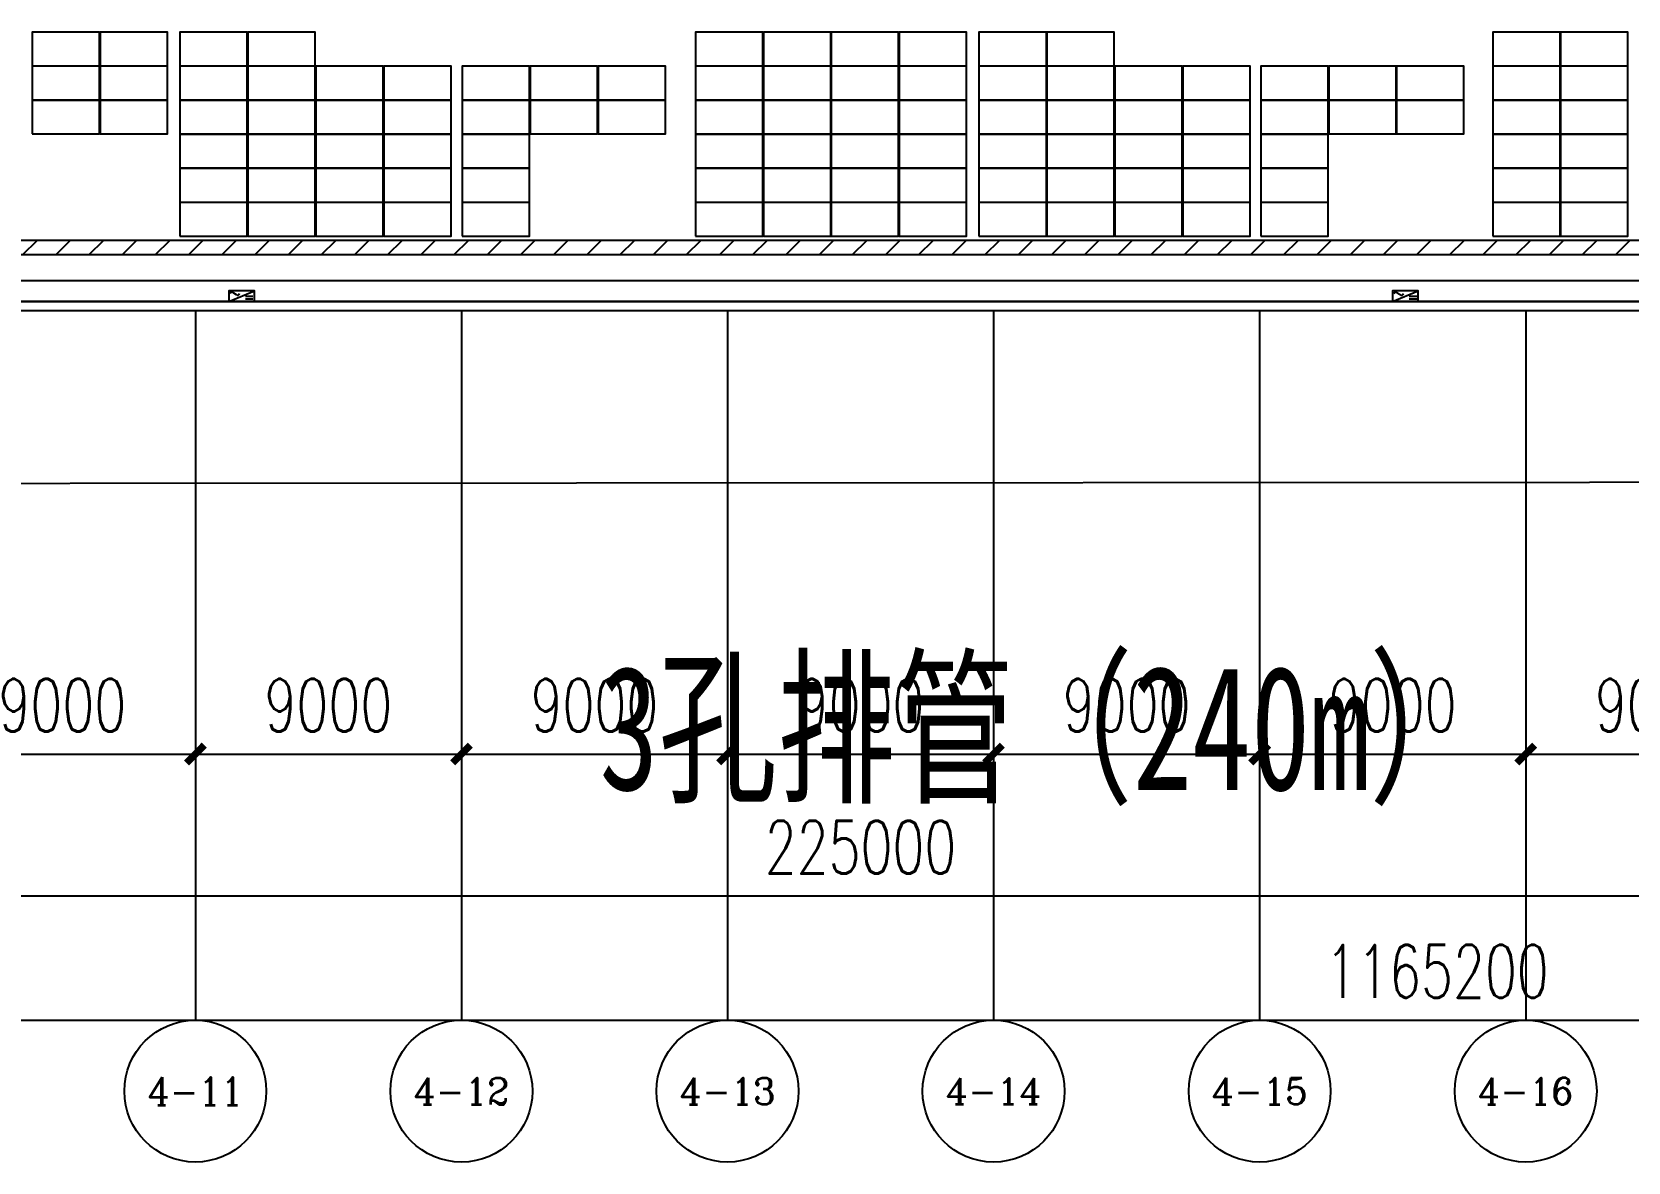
# Model space of a CAD drawing. Header units: millimetres. Extents: x 1218 to 2690, y 1163 to 1758.
# Drawn here: x 1820.7 to 1874.7, y 1307.3 to 1345.6 of the extents above; entities that cross this region are included whole.
import ezdxf
from ezdxf.enums import TextEntityAlignment as Align

# ---------------------------------------------------------------- set-up
doc = ezdxf.new("R2010")
doc.units = ezdxf.units.MM
for name, color, linetype in [('AXIS', 3, 'Continuous'), ('AXIS_TEXT', 7, 'Continuous'), ('PUB_DIM', 3, 'Continuous'), ('WALL', 9, 'Continuous'), ('单元区域外轮廓', 7, 'ByLayer'), ('屋脊线', 7, 'ByLayer'), ('文字', 7, 'Continuous'), ('电缆通道', 7, 'ByLayer'), ('组件', 7, 'ByLayer'), ('运维走道板', 1, 'Continuous'), ('逆变器', 7, 'ByLayer')]:
    doc.layers.add(name, color=color, linetype=linetype)
doc.styles.add('_TCH_AXIS', font='COMPLEX', dxfattribs={"bigfont": 'GBCBIG'})
doc.styles.add('_TCH_DIM_T3', font='SIMPLEX', dxfattribs={"width": 0.705882, "bigfont": 'GBCBIG'})
doc.styles.add('COMPLEX', font='COMPLEX')
doc.styles.add('宋体', font='', dxfattribs={"width": 0.7, "height": 100})
doc.styles.get('宋体').set_extended_font_data('SimSun')
doc.dimstyles.new('_TCH_ARCH&&600', dxfattribs={"dimtxt": 1785, "dimasz": 600, "dimexe": 1500, "dimexo": 1800, "dimgap": 757.5, "dimtad": 1, "dimdec": 0, "dimtxsty": '_TCH_DIM_T3', "dimblk": 'ARCHTICK', "dimcen": 2.5, "dimclrt": 7, "dimazin": 2, "dimtfac": 1, "dimtdec": 0, "dimtix": 1, "dimtmove": 2, "dimatfit": 3})

# ---------------------------------------------------------------- blocks, each defined once
blk = doc.blocks.new('_ArchTick')
at = {"color": 0, "linetype": 'ByBlock', "const_width": 0.4}
blk.add_lwpolyline([(-0.5, -0.5), (0.5, 0.5)], dxfattribs=at)
blk = doc.blocks.new('*D306')
at = {"layer": 'AXIS', "color": 0, "lineweight": -2, "transparency": 16777216}
for p, q in [((528760, 1863304), (528760, 1843804)), ((753760, 1863304), (753760, 1843804)), ((528760, 1845304), (753760, 1845304))]:
    blk.add_line(p, q, dxfattribs=at)
at = {"layer": 'Defpoints', "color": 0, "transparency": 16777216}
for p in [(528760, 1865104), (753760, 1865104), (753760, 1845304)]:
    blk.add_point(p, dxfattribs=at)
at = {"layer": 'AXIS', "color": 0, "lineweight": -2, "transparency": 16777216, "xscale": 600, "yscale": 600, "zscale": 600, "rotation": 180}
blk.add_blockref('_ArchTick', (528760, 1845304), dxfattribs=at)
at = {"layer": 'AXIS', "color": 0, "lineweight": -2, "transparency": 16777216, "xscale": 600, "yscale": 600, "zscale": 600}
blk.add_blockref('_ArchTick', (753760, 1845304), dxfattribs=at)
at = {"layer": 'AXIS', "color": 7, "transparency": 16777216, "insert": (641260, 1846954), "char_height": 1785, "attachment_point": 5, "style": '_TCH_DIM_T3'}
blk.add_mtext('\\A1;225000', dxfattribs=at)
blk = doc.blocks.new('*D316')
at = {"layer": 'AXIS', "color": 0, "lineweight": -2, "transparency": 16777216}
for p, q in [((609760, 1863304), (609760, 1848604)), ((618760, 1863304), (618760, 1848604)), ((609760, 1850104), (618760, 1850104))]:
    blk.add_line(p, q, dxfattribs=at)
at = {"layer": 'Defpoints', "color": 0, "transparency": 16777216}
for p in [(609760, 1865104), (618760, 1865104), (618760, 1850104)]:
    blk.add_point(p, dxfattribs=at)
at = {"layer": 'AXIS', "color": 0, "lineweight": -2, "transparency": 16777216, "xscale": 600, "yscale": 600, "zscale": 600, "rotation": 180}
blk.add_blockref('_ArchTick', (609760, 1850104), dxfattribs=at)
at = {"layer": 'AXIS', "color": 0, "lineweight": -2, "transparency": 16777216, "xscale": 600, "yscale": 600, "zscale": 600}
blk.add_blockref('_ArchTick', (618760, 1850104), dxfattribs=at)
at = {"layer": 'AXIS', "color": 7, "transparency": 16777216, "insert": (614260, 1851754), "char_height": 1785, "attachment_point": 5, "style": '_TCH_DIM_T3'}
blk.add_mtext('\\A1;9000', dxfattribs=at)
blk = doc.blocks.new('*D317')
at = {"layer": 'AXIS', "color": 0, "lineweight": -2, "transparency": 16777216}
for p, q in [((618760, 1863304), (618760, 1848604)), ((627760, 1863304), (627760, 1848604)), ((618760, 1850104), (627760, 1850104))]:
    blk.add_line(p, q, dxfattribs=at)
at = {"layer": 'Defpoints', "color": 0, "transparency": 16777216}
for p in [(618760, 1865104), (627760, 1865104), (627760, 1850104)]:
    blk.add_point(p, dxfattribs=at)
at = {"layer": 'AXIS', "color": 0, "lineweight": -2, "transparency": 16777216, "xscale": 600, "yscale": 600, "zscale": 600, "rotation": 180}
blk.add_blockref('_ArchTick', (618760, 1850104), dxfattribs=at)
at = {"layer": 'AXIS', "color": 0, "lineweight": -2, "transparency": 16777216, "xscale": 600, "yscale": 600, "zscale": 600}
blk.add_blockref('_ArchTick', (627760, 1850104), dxfattribs=at)
at = {"layer": 'AXIS', "color": 7, "transparency": 16777216, "insert": (623260, 1851754), "char_height": 1785, "attachment_point": 5, "style": '_TCH_DIM_T3'}
blk.add_mtext('\\A1;9000', dxfattribs=at)
blk = doc.blocks.new('*D318')
at = {"layer": 'AXIS', "color": 0, "lineweight": -2, "transparency": 16777216}
for p, q in [((627760, 1863304), (627760, 1848604)), ((636760, 1863304), (636760, 1848604)), ((627760, 1850104), (636760, 1850104))]:
    blk.add_line(p, q, dxfattribs=at)
at = {"layer": 'Defpoints', "color": 0, "transparency": 16777216}
for p in [(627760, 1865104), (636760, 1865104), (636760, 1850104)]:
    blk.add_point(p, dxfattribs=at)
at = {"layer": 'AXIS', "color": 0, "lineweight": -2, "transparency": 16777216, "xscale": 600, "yscale": 600, "zscale": 600, "rotation": 180}
blk.add_blockref('_ArchTick', (627760, 1850104), dxfattribs=at)
at = {"layer": 'AXIS', "color": 0, "lineweight": -2, "transparency": 16777216, "xscale": 600, "yscale": 600, "zscale": 600}
blk.add_blockref('_ArchTick', (636760, 1850104), dxfattribs=at)
at = {"layer": 'AXIS', "color": 7, "transparency": 16777216, "insert": (632260, 1851754), "char_height": 1785, "attachment_point": 5, "style": '_TCH_DIM_T3'}
blk.add_mtext('\\A1;9000', dxfattribs=at)
blk = doc.blocks.new('*D319')
at = {"layer": 'AXIS', "color": 0, "lineweight": -2, "transparency": 16777216}
for p, q in [((636760, 1863304), (636760, 1848604)), ((645760, 1863304), (645760, 1848604)), ((636760, 1850104), (645760, 1850104))]:
    blk.add_line(p, q, dxfattribs=at)
at = {"layer": 'Defpoints', "color": 0, "transparency": 16777216}
for p in [(636760, 1865104), (645760, 1865104), (645760, 1850104)]:
    blk.add_point(p, dxfattribs=at)
at = {"layer": 'AXIS', "color": 0, "lineweight": -2, "transparency": 16777216, "xscale": 600, "yscale": 600, "zscale": 600, "rotation": 180}
blk.add_blockref('_ArchTick', (636760, 1850104), dxfattribs=at)
at = {"layer": 'AXIS', "color": 0, "lineweight": -2, "transparency": 16777216, "xscale": 600, "yscale": 600, "zscale": 600}
blk.add_blockref('_ArchTick', (645760, 1850104), dxfattribs=at)
at = {"layer": 'AXIS', "color": 7, "transparency": 16777216, "insert": (641260, 1851754), "char_height": 1785, "attachment_point": 5, "style": '_TCH_DIM_T3'}
blk.add_mtext('\\A1;9000', dxfattribs=at)
blk = doc.blocks.new('*D320')
at = {"layer": 'AXIS', "color": 0, "lineweight": -2, "transparency": 16777216}
for p, q in [((645760, 1863304), (645760, 1848604)), ((654760, 1863304), (654760, 1848604)), ((645760, 1850104), (654760, 1850104))]:
    blk.add_line(p, q, dxfattribs=at)
at = {"layer": 'Defpoints', "color": 0, "transparency": 16777216}
for p in [(645760, 1865104), (654760, 1865104), (654760, 1850104)]:
    blk.add_point(p, dxfattribs=at)
at = {"layer": 'AXIS', "color": 0, "lineweight": -2, "transparency": 16777216, "xscale": 600, "yscale": 600, "zscale": 600, "rotation": 180}
blk.add_blockref('_ArchTick', (645760, 1850104), dxfattribs=at)
at = {"layer": 'AXIS', "color": 0, "lineweight": -2, "transparency": 16777216, "xscale": 600, "yscale": 600, "zscale": 600}
blk.add_blockref('_ArchTick', (654760, 1850104), dxfattribs=at)
at = {"layer": 'AXIS', "color": 7, "transparency": 16777216, "insert": (650260, 1851754), "char_height": 1785, "attachment_point": 5, "style": '_TCH_DIM_T3'}
blk.add_mtext('\\A1;9000', dxfattribs=at)
blk = doc.blocks.new('*D321')
at = {"layer": 'AXIS', "color": 0, "lineweight": -2, "transparency": 16777216}
for p, q in [((654760, 1863304), (654760, 1848604)), ((663760, 1863304), (663760, 1848604)), ((654760, 1850104), (663760, 1850104))]:
    blk.add_line(p, q, dxfattribs=at)
at = {"layer": 'Defpoints', "color": 0, "transparency": 16777216}
for p in [(654760, 1865104), (663760, 1865104), (663760, 1850104)]:
    blk.add_point(p, dxfattribs=at)
at = {"layer": 'AXIS', "color": 0, "lineweight": -2, "transparency": 16777216, "xscale": 600, "yscale": 600, "zscale": 600, "rotation": 180}
blk.add_blockref('_ArchTick', (654760, 1850104), dxfattribs=at)
at = {"layer": 'AXIS', "color": 0, "lineweight": -2, "transparency": 16777216, "xscale": 600, "yscale": 600, "zscale": 600}
blk.add_blockref('_ArchTick', (663760, 1850104), dxfattribs=at)
at = {"layer": 'AXIS', "color": 7, "transparency": 16777216, "insert": (659260, 1851754), "char_height": 1785, "attachment_point": 5, "style": '_TCH_DIM_T3'}
blk.add_mtext('\\A1;9000', dxfattribs=at)
blk = doc.blocks.new('*D322')
at = {"layer": 'AXIS', "color": 0, "lineweight": -2, "transparency": 16777216}
for p, q in [((663760, 1863304), (663760, 1848604)), ((672760, 1863304), (672760, 1848604)), ((663760, 1850104), (672760, 1850104))]:
    blk.add_line(p, q, dxfattribs=at)
at = {"layer": 'Defpoints', "color": 0, "transparency": 16777216}
for p in [(663760, 1865104), (672760, 1865104), (672760, 1850104)]:
    blk.add_point(p, dxfattribs=at)
at = {"layer": 'AXIS', "color": 0, "lineweight": -2, "transparency": 16777216, "xscale": 600, "yscale": 600, "zscale": 600, "rotation": 180}
blk.add_blockref('_ArchTick', (663760, 1850104), dxfattribs=at)
at = {"layer": 'AXIS', "color": 0, "lineweight": -2, "transparency": 16777216, "xscale": 600, "yscale": 600, "zscale": 600}
blk.add_blockref('_ArchTick', (672760, 1850104), dxfattribs=at)
at = {"layer": 'AXIS', "color": 7, "transparency": 16777216, "insert": (668260, 1851754), "char_height": 1785, "attachment_point": 5, "style": '_TCH_DIM_T3'}
blk.add_mtext('\\A1;9000', dxfattribs=at)
blk = doc.blocks.new('*D152')
at = {"layer": 'Defpoints', "color": 0, "transparency": 16777216}
for p in [(78160, 1865104), (1243360, 1865104), (1243360, 1841104)]:
    blk.add_point(p, dxfattribs=at)
at = {"layer": 'PUB_DIM', "color": 0, "lineweight": -2, "transparency": 16777216}
for p, q in [((78160, 1863304), (78160, 1839604)), ((1243360, 1863304), (1243360, 1839604)), ((78160, 1841104), (1243360, 1841104))]:
    blk.add_line(p, q, dxfattribs=at)
at = {"layer": 'PUB_DIM', "color": 0, "lineweight": -2, "transparency": 16777216, "xscale": 600, "yscale": 600, "zscale": 600, "rotation": 180}
blk.add_blockref('_ArchTick', (78160, 1841104), dxfattribs=at)
at = {"layer": 'PUB_DIM', "color": 0, "lineweight": -2, "transparency": 16777216, "xscale": 600, "yscale": 600, "zscale": 600}
blk.add_blockref('_ArchTick', (1243360, 1841104), dxfattribs=at)
at = {"layer": 'PUB_DIM', "color": 7, "transparency": 16777216, "insert": (660760, 1842754), "char_height": 1785, "attachment_point": 5, "style": '_TCH_DIM_T3'}
blk.add_mtext('\\A1;1165200', dxfattribs=at)
blk = doc.blocks.new('_AXISO')
blk.add_circle((0, 0), 0.5)
at = {"layer": 'AXIS_TEXT', "style": 'COMPLEX', "width": 1.041667}
blk.add_attdef('A', text='', height=0.56, dxfattribs=at).set_placement((-0.25, -0.28), (0.25, -0.28), align=Align.FIT)
blk = doc.blocks.new('*D401')
at = {"layer": 'AXIS', "color": 0, "lineweight": -2, "transparency": 16777216}
for p, q in [((528760, 1863304), (528760, 1843804)), ((753760, 1863304), (753760, 1843804)), ((528760, 1845304), (753760, 1845304))]:
    blk.add_line(p, q, dxfattribs=at)
at = {"layer": 'Defpoints', "color": 0, "transparency": 16777216}
for p in [(528760, 1865104), (753760, 1865104), (753760, 1845304)]:
    blk.add_point(p, dxfattribs=at)
at = {"layer": 'AXIS', "color": 0, "lineweight": -2, "transparency": 16777216, "xscale": 600, "yscale": 600, "zscale": 600, "rotation": 180}
blk.add_blockref('_ArchTick', (528760, 1845304), dxfattribs=at)
at = {"layer": 'AXIS', "color": 0, "lineweight": -2, "transparency": 16777216, "xscale": 600, "yscale": 600, "zscale": 600}
blk.add_blockref('_ArchTick', (753760, 1845304), dxfattribs=at)
at = {"layer": 'AXIS', "color": 7, "transparency": 16777216, "insert": (641260, 1846954), "char_height": 1785, "attachment_point": 5, "style": '_TCH_DIM_T3'}
blk.add_mtext('\\A1;225000', dxfattribs=at)
blk = doc.blocks.new('*D411')
at = {"layer": 'AXIS', "color": 0, "lineweight": -2, "transparency": 16777216}
for p, q in [((609760, 1863304), (609760, 1848604)), ((618760, 1863304), (618760, 1848604)), ((609760, 1850104), (618760, 1850104))]:
    blk.add_line(p, q, dxfattribs=at)
at = {"layer": 'Defpoints', "color": 0, "transparency": 16777216}
for p in [(609760, 1865104), (618760, 1865104), (618760, 1850104)]:
    blk.add_point(p, dxfattribs=at)
at = {"layer": 'AXIS', "color": 0, "lineweight": -2, "transparency": 16777216, "xscale": 600, "yscale": 600, "zscale": 600, "rotation": 180}
blk.add_blockref('_ArchTick', (609760, 1850104), dxfattribs=at)
at = {"layer": 'AXIS', "color": 0, "lineweight": -2, "transparency": 16777216, "xscale": 600, "yscale": 600, "zscale": 600}
blk.add_blockref('_ArchTick', (618760, 1850104), dxfattribs=at)
at = {"layer": 'AXIS', "color": 7, "transparency": 16777216, "insert": (614260, 1851754), "char_height": 1785, "attachment_point": 5, "style": '_TCH_DIM_T3'}
blk.add_mtext('\\A1;9000', dxfattribs=at)
blk = doc.blocks.new('*D412')
at = {"layer": 'AXIS', "color": 0, "lineweight": -2, "transparency": 16777216}
for p, q in [((618760, 1863304), (618760, 1848604)), ((627760, 1863304), (627760, 1848604)), ((618760, 1850104), (627760, 1850104))]:
    blk.add_line(p, q, dxfattribs=at)
at = {"layer": 'Defpoints', "color": 0, "transparency": 16777216}
for p in [(618760, 1865104), (627760, 1865104), (627760, 1850104)]:
    blk.add_point(p, dxfattribs=at)
at = {"layer": 'AXIS', "color": 0, "lineweight": -2, "transparency": 16777216, "xscale": 600, "yscale": 600, "zscale": 600, "rotation": 180}
blk.add_blockref('_ArchTick', (618760, 1850104), dxfattribs=at)
at = {"layer": 'AXIS', "color": 0, "lineweight": -2, "transparency": 16777216, "xscale": 600, "yscale": 600, "zscale": 600}
blk.add_blockref('_ArchTick', (627760, 1850104), dxfattribs=at)
at = {"layer": 'AXIS', "color": 7, "transparency": 16777216, "insert": (623260, 1851754), "char_height": 1785, "attachment_point": 5, "style": '_TCH_DIM_T3'}
blk.add_mtext('\\A1;9000', dxfattribs=at)
blk = doc.blocks.new('*D413')
at = {"layer": 'AXIS', "color": 0, "lineweight": -2, "transparency": 16777216}
for p, q in [((627760, 1863304), (627760, 1848604)), ((636760, 1863304), (636760, 1848604)), ((627760, 1850104), (636760, 1850104))]:
    blk.add_line(p, q, dxfattribs=at)
at = {"layer": 'Defpoints', "color": 0, "transparency": 16777216}
for p in [(627760, 1865104), (636760, 1865104), (636760, 1850104)]:
    blk.add_point(p, dxfattribs=at)
at = {"layer": 'AXIS', "color": 0, "lineweight": -2, "transparency": 16777216, "xscale": 600, "yscale": 600, "zscale": 600, "rotation": 180}
blk.add_blockref('_ArchTick', (627760, 1850104), dxfattribs=at)
at = {"layer": 'AXIS', "color": 0, "lineweight": -2, "transparency": 16777216, "xscale": 600, "yscale": 600, "zscale": 600}
blk.add_blockref('_ArchTick', (636760, 1850104), dxfattribs=at)
at = {"layer": 'AXIS', "color": 7, "transparency": 16777216, "insert": (632260, 1851754), "char_height": 1785, "attachment_point": 5, "style": '_TCH_DIM_T3'}
blk.add_mtext('\\A1;9000', dxfattribs=at)
blk = doc.blocks.new('*D414')
at = {"layer": 'AXIS', "color": 0, "lineweight": -2, "transparency": 16777216}
for p, q in [((636760, 1863304), (636760, 1848604)), ((645760, 1863304), (645760, 1848604)), ((636760, 1850104), (645760, 1850104))]:
    blk.add_line(p, q, dxfattribs=at)
at = {"layer": 'Defpoints', "color": 0, "transparency": 16777216}
for p in [(636760, 1865104), (645760, 1865104), (645760, 1850104)]:
    blk.add_point(p, dxfattribs=at)
at = {"layer": 'AXIS', "color": 0, "lineweight": -2, "transparency": 16777216, "xscale": 600, "yscale": 600, "zscale": 600, "rotation": 180}
blk.add_blockref('_ArchTick', (636760, 1850104), dxfattribs=at)
at = {"layer": 'AXIS', "color": 0, "lineweight": -2, "transparency": 16777216, "xscale": 600, "yscale": 600, "zscale": 600}
blk.add_blockref('_ArchTick', (645760, 1850104), dxfattribs=at)
at = {"layer": 'AXIS', "color": 7, "transparency": 16777216, "insert": (641260, 1851754), "char_height": 1785, "attachment_point": 5, "style": '_TCH_DIM_T3'}
blk.add_mtext('\\A1;9000', dxfattribs=at)
blk = doc.blocks.new('*D415')
at = {"layer": 'AXIS', "color": 0, "lineweight": -2, "transparency": 16777216}
for p, q in [((645760, 1863304), (645760, 1848604)), ((654760, 1863304), (654760, 1848604)), ((645760, 1850104), (654760, 1850104))]:
    blk.add_line(p, q, dxfattribs=at)
at = {"layer": 'Defpoints', "color": 0, "transparency": 16777216}
for p in [(645760, 1865104), (654760, 1865104), (654760, 1850104)]:
    blk.add_point(p, dxfattribs=at)
at = {"layer": 'AXIS', "color": 0, "lineweight": -2, "transparency": 16777216, "xscale": 600, "yscale": 600, "zscale": 600, "rotation": 180}
blk.add_blockref('_ArchTick', (645760, 1850104), dxfattribs=at)
at = {"layer": 'AXIS', "color": 0, "lineweight": -2, "transparency": 16777216, "xscale": 600, "yscale": 600, "zscale": 600}
blk.add_blockref('_ArchTick', (654760, 1850104), dxfattribs=at)
at = {"layer": 'AXIS', "color": 7, "transparency": 16777216, "insert": (650260, 1851754), "char_height": 1785, "attachment_point": 5, "style": '_TCH_DIM_T3'}
blk.add_mtext('\\A1;9000', dxfattribs=at)
blk = doc.blocks.new('*D416')
at = {"layer": 'AXIS', "color": 0, "lineweight": -2, "transparency": 16777216}
for p, q in [((654760, 1863304), (654760, 1848604)), ((663760, 1863304), (663760, 1848604)), ((654760, 1850104), (663760, 1850104))]:
    blk.add_line(p, q, dxfattribs=at)
at = {"layer": 'Defpoints', "color": 0, "transparency": 16777216}
for p in [(654760, 1865104), (663760, 1865104), (663760, 1850104)]:
    blk.add_point(p, dxfattribs=at)
at = {"layer": 'AXIS', "color": 0, "lineweight": -2, "transparency": 16777216, "xscale": 600, "yscale": 600, "zscale": 600, "rotation": 180}
blk.add_blockref('_ArchTick', (654760, 1850104), dxfattribs=at)
at = {"layer": 'AXIS', "color": 0, "lineweight": -2, "transparency": 16777216, "xscale": 600, "yscale": 600, "zscale": 600}
blk.add_blockref('_ArchTick', (663760, 1850104), dxfattribs=at)
at = {"layer": 'AXIS', "color": 7, "transparency": 16777216, "insert": (659260, 1851754), "char_height": 1785, "attachment_point": 5, "style": '_TCH_DIM_T3'}
blk.add_mtext('\\A1;9000', dxfattribs=at)
blk = doc.blocks.new('*D417')
at = {"layer": 'AXIS', "color": 0, "lineweight": -2, "transparency": 16777216}
for p, q in [((663760, 1863304), (663760, 1848604)), ((672760, 1863304), (672760, 1848604)), ((663760, 1850104), (672760, 1850104))]:
    blk.add_line(p, q, dxfattribs=at)
at = {"layer": 'Defpoints', "color": 0, "transparency": 16777216}
for p in [(663760, 1865104), (672760, 1865104), (672760, 1850104)]:
    blk.add_point(p, dxfattribs=at)
at = {"layer": 'AXIS', "color": 0, "lineweight": -2, "transparency": 16777216, "xscale": 600, "yscale": 600, "zscale": 600, "rotation": 180}
blk.add_blockref('_ArchTick', (663760, 1850104), dxfattribs=at)
at = {"layer": 'AXIS', "color": 0, "lineweight": -2, "transparency": 16777216, "xscale": 600, "yscale": 600, "zscale": 600}
blk.add_blockref('_ArchTick', (672760, 1850104), dxfattribs=at)
at = {"layer": 'AXIS', "color": 7, "transparency": 16777216, "insert": (668260, 1851754), "char_height": 1785, "attachment_point": 5, "style": '_TCH_DIM_T3'}
blk.add_mtext('\\A1;9000', dxfattribs=at)
blk = doc.blocks.new('*D569')
at = {"layer": 'Defpoints', "color": 0, "transparency": 16777216}
for p in [(78160, 1865104), (1243360, 1865104), (1243360, 1841104)]:
    blk.add_point(p, dxfattribs=at)
at = {"layer": 'PUB_DIM', "color": 0, "lineweight": -2, "transparency": 16777216}
for p, q in [((78160, 1863304), (78160, 1839604)), ((1243360, 1863304), (1243360, 1839604)), ((78160, 1841104), (1243360, 1841104))]:
    blk.add_line(p, q, dxfattribs=at)
at = {"layer": 'PUB_DIM', "color": 0, "lineweight": -2, "transparency": 16777216, "xscale": 600, "yscale": 600, "zscale": 600, "rotation": 180}
blk.add_blockref('_ArchTick', (78160, 1841104), dxfattribs=at)
at = {"layer": 'PUB_DIM', "color": 0, "lineweight": -2, "transparency": 16777216, "xscale": 600, "yscale": 600, "zscale": 600}
blk.add_blockref('_ArchTick', (1243360, 1841104), dxfattribs=at)
at = {"layer": 'PUB_DIM', "color": 7, "transparency": 16777216, "insert": (660760, 1842754), "char_height": 1785, "attachment_point": 5, "style": '_TCH_DIM_T3'}
blk.add_mtext('\\A1;1165200', dxfattribs=at)
blk = doc.blocks.new('*U582')
at = {"layer": '单元区域外轮廓', "color": 2}
blk.add_polyline3d([(582600, -78700, 12000), (-582600, -78700, 12000), (-582600, 78700, 12000), (582600, 78700, 12000)], close=True, dxfattribs=at)
at = {"flags": 1}
for tag in ['unit_id', 'unit_name', 'parapet_height', 'ground_elevation', 'is_enable_parapet']:
    blk.add_attdef(tag, (0, 0), '', height=2.5, dxfattribs=at)
blk = doc.blocks.new('*U583')
at = {"layer": '屋脊线', "color": 30}
blk.add_line((-582600, -78700, 12000), (582600, -78700, 12000), dxfattribs=at)
at = {"flags": 1}
for tag in ['unit_id', 'unit_name']:
    blk.add_attdef(tag, (0, 0), '', height=2.5, dxfattribs=at)
blk = doc.blocks.new('*U584')
at = {"color": 0}
blk.add_polyline3d([(0, 0, 0), (227.8, 0, 0), (227.8, 113.3, 5.8), (0, 113.3, 5.8)], close=True, dxfattribs=at)
at = {"flags": 1}
for tag in ['mounting-hole-spacing1', 'mounting-hole-spacing2', 'module-material', 'vmpo', 'voco', 'silicon-material', 'panel-length', 'panel-width', 'panel-height', 'userid', 'theme', 'note', 'name', 'pmax', 'company-name', 'id', 'impo', 'isco']:
    blk.add_attdef(tag, (0, 0), '', height=2.5, dxfattribs=at)
blk = doc.blocks.new('*U585')
at = {"layer": '组件', "color": 180}
for p in [(-4751.8, -7072.3, 1250.6), (-4522, -7072.3, 1250.6), (-4252.2, -7072.3, 1250.6), (-4022.4, -7072.3, 1250.6), (-2508.5, -7072.3, 1250.6), (-2278.7, -7072.3, 1250.6), (-2048.9, -7072.3, 1250.6), (-1819.1, -7072.3, 1250.6), (-1549.3, -7072.3, 1250.6), (-1319.5, -7072.3, 1250.6), (-4751.8, -7187.5, 1244.7), (-4522, -7187.5, 1244.7), (-4252.2, -7187.5, 1244.7), (-4022.4, -7187.5, 1244.7), (-3792.6, -7187.5, 1244.7), (-3562.8, -7187.5, 1244.7), (-3297.4, -7187.5, 1244.7), (-3067.6, -7187.5, 1244.7), (-2837.8, -7187.5, 1244.7), (-2508.5, -7187.5, 1244.7), (-2278.7, -7187.5, 1244.7), (-2048.9, -7187.5, 1244.7), (-1819.1, -7187.5, 1244.7), (-1549.3, -7187.5, 1244.7), (-1319.5, -7187.5, 1244.7), (-1089.7, -7187.5, 1244.7), (-859.9, -7187.5, 1244.7), (-4751.8, -7302.8, 1238.8), (-4522, -7302.8, 1238.8), (-4252.2, -7302.8, 1238.8), (-4022.4, -7302.8, 1238.8), (-3792.6, -7302.8, 1238.8), (-3562.8, -7302.8, 1238.8), (-3297.4, -7302.8, 1238.8), (-3067.6, -7302.8, 1238.8), (-2837.8, -7302.8, 1238.8), (-2508.5, -7302.8, 1238.8), (-2278.7, -7302.8, 1238.8), (-2048.9, -7302.8, 1238.8), (-1819.1, -7302.8, 1238.8), (-1549.3, -7302.8, 1238.8), (-1319.5, -7302.8, 1238.8), (-1089.7, -7302.8, 1238.8), (-4252.2, -7418, 1233), (-4022.4, -7418, 1233), (-3792.6, -7418, 1233), (-3562.8, -7418, 1233), (-3297.4, -7418, 1233), (-2508.5, -7418, 1233), (-2278.7, -7418, 1233), (-2048.9, -7418, 1233), (-1819.1, -7418, 1233), (-1549.3, -7418, 1233), (-1319.5, -7418, 1233), (-1089.7, -7418, 1233), (-4252.2, -7533.3, 1227.1), (-4022.4, -7533.3, 1227.1), (-3792.6, -7533.3, 1227.1), (-3562.8, -7533.3, 1227.1), (-3297.4, -7533.3, 1227.1), (-2508.5, -7533.3, 1227.1), (-2278.7, -7533.3, 1227.1), (-2048.9, -7533.3, 1227.1), (-1819.1, -7533.3, 1227.1), (-1549.3, -7533.3, 1227.1), (-1319.5, -7533.3, 1227.1), (-1089.7, -7533.3, 1227.1), (-4252.2, -7648.5, 1221.3), (-4022.4, -7648.5, 1221.3), (-3792.6, -7648.5, 1221.3), (-3562.8, -7648.5, 1221.3), (-3297.4, -7648.5, 1221.3), (-2508.5, -7648.5, 1221.3), (-2278.7, -7648.5, 1221.3), (-2048.9, -7648.5, 1221.3), (-1819.1, -7648.5, 1221.3), (-1549.3, -7648.5, 1221.3), (-1319.5, -7648.5, 1221.3), (-1089.7, -7648.5, 1221.3)]:
    blk.add_blockref('*U584', p, dxfattribs=at)
at = {"layer": '组件', "color": 171}
for p in [(188.2, -7072.3, 1250.6), (418, -7072.3, 1250.6), (-596.2, -7187.5, 1244.7), (-366.4, -7187.5, 1244.7), (-136.6, -7187.5, 1244.7), (188.2, -7187.5, 1244.7), (418, -7187.5, 1244.7), (-859.9, -7302.8, 1238.8), (-596.2, -7302.8, 1238.8), (-366.4, -7302.8, 1238.8), (-136.6, -7302.8, 1238.8), (188.2, -7302.8, 1238.8), (418, -7302.8, 1238.8), (-859.9, -7418, 1233), (-596.2, -7418, 1233), (188.2, -7418, 1233), (418, -7418, 1233), (-859.9, -7533.3, 1227.1), (-596.2, -7533.3, 1227.1), (188.2, -7533.3, 1227.1), (418, -7533.3, 1227.1), (-859.9, -7648.5, 1221.3), (-596.2, -7648.5, 1221.3), (188.2, -7648.5, 1221.3), (418, -7648.5, 1221.3)]:
    blk.add_blockref('*U584', p, dxfattribs=at)
at = {"flags": 1}
for tag in ['offset-x', 'offset-y', 'mode', 'tilt', 'azimuth', 'align', 'array-mode', 'panel-x', 'panel-y', 'panel-per-row', 'bracket-type', 'bracket-value', 'row-per-array']:
    blk.add_attdef(tag, (0, 0), '', height=2.5, dxfattribs=at)
blk = doc.blocks.new('*U623', base_point=(43.5, 18.1))
at = {"color": 0}
for p, q in [((0, 0), (87, 36.1)), ((56.7, 18.2), (81.7, 18.2)), ((56.7, 9.6), (81.7, 9.6))]:
    blk.add_line(p, q, dxfattribs=at)
blk.add_lwpolyline([(0, 0), (87, 0), (87, 36.1), (0, 36.1)], close=True, dxfattribs=at)
blk.add_lwpolyline([(4.7, 27, -0.6815), (15.8, 30.2), (25.5, 23.7, 0.6815), (36.6, 27)], format="xyb", dxfattribs=at)
blk = doc.blocks.new('*U625', base_point=(43.5, 18.1))
at = {"color": 0}
for p, q in [((0, 0), (87, 36.1)), ((56.7, 18.2), (81.7, 18.2)), ((56.7, 9.6), (81.7, 9.6))]:
    blk.add_line(p, q, dxfattribs=at)
blk.add_lwpolyline([(0, 0), (87, 0), (87, 36.1), (0, 36.1)], close=True, dxfattribs=at)
blk.add_lwpolyline([(4.7, 27, -0.6815), (15.8, 30.2), (25.5, 23.7, 0.6815), (36.6, 27)], format="xyb", dxfattribs=at)
blk = doc.blocks.new('DT1')
at = {"layer": 'AXIS', "color": 252, "true_color": 0x939598}
for p, q in [((618759.9, 1865103.7), (618759.9, 1841103.7)), ((627759.9, 1865103.7), (627759.9, 1841103.7)), ((636759.9, 1865103.7), (636759.9, 1841103.7)), ((645759.9, 1865103.7), (645759.9, 1841103.7)), ((654759.9, 1865103.7), (654759.9, 1841103.7)), ((663759.9, 1865103.7), (663759.9, 1841103.7))]:
    blk.add_line(p, q, dxfattribs=at)
at = {"layer": 'WALL'}
for p, q in [((78159.9, 1865403.7), (1243359.9, 1865403.7)), ((77859.9, 1865103.7), (1243659.9, 1865103.7))]:
    blk.add_line(p, q, dxfattribs=at)
blk.add_lwpolyline([(681609.9, 1866103.7), (528309.9, 1866103.7)], dxfattribs=at)
at = {"layer": 'AXIS', "color": 252, "true_color": 0x939598}
ref = blk.add_blockref('_AXISO', (618759.9, 1838703.7), dxfattribs=dict(at, xscale=4800, yscale=4800, zscale=4800))
ref.add_attrib('A', '4-11', dxfattribs={"layer": 'AXIS_TEXT', "height": 952.99, "style": '_TCH_AXIS'}).set_placement((617148.9, 1838227.2), (620370.9, 1838227.2), align=Align.FIT)
ref = blk.add_blockref('_AXISO', (627759.9, 1838703.7), dxfattribs=dict(at, xscale=4800, yscale=4800, zscale=4800))
ref.add_attrib('A', '4-12', dxfattribs={"layer": 'AXIS_TEXT', "height": 894.89, "style": '_TCH_AXIS'}).set_placement((626140.5, 1838256.3), (629379.2, 1838256.3), align=Align.FIT)
ref = blk.add_blockref('_AXISO', (636759.9, 1838703.7), dxfattribs=dict(at, xscale=4800, yscale=4800, zscale=4800))
ref.add_attrib('A', '4-13', dxfattribs={"layer": 'AXIS_TEXT', "height": 894.89, "style": '_TCH_AXIS'}).set_placement((635140.5, 1838256.3), (638379.2, 1838256.3), align=Align.FIT)
ref = blk.add_blockref('_AXISO', (645759.9, 1838703.7), dxfattribs=dict(at, xscale=4800, yscale=4800, zscale=4800))
ref.add_attrib('A', '4-14', dxfattribs={"layer": 'AXIS_TEXT', "height": 873.51, "style": '_TCH_AXIS'}).set_placement((644137.6, 1838267), (647382.1, 1838267), align=Align.FIT)
ref = blk.add_blockref('_AXISO', (654759.9, 1838703.7), dxfattribs=dict(at, xscale=4800, yscale=4800, zscale=4800))
ref.add_attrib('A', '4-15', dxfattribs={"layer": 'AXIS_TEXT', "height": 894.89, "style": '_TCH_AXIS'}).set_placement((653140.5, 1838256.3), (656379.2, 1838256.3), align=Align.FIT)
ref = blk.add_blockref('_AXISO', (663759.9, 1838703.7), dxfattribs=dict(at, xscale=4800, yscale=4800, zscale=4800))
ref.add_attrib('A', '4-16', dxfattribs={"layer": 'AXIS_TEXT', "height": 894.89, "style": '_TCH_AXIS'}).set_placement((662140.5, 1838256.3), (665379.2, 1838256.3), align=Align.FIT)
for p1, p2, distance, picture, middle in [((528759.9, 1865103.7), (753759.9, 1865103.7), -19800, '*D306', (641259.9, 1846953.7)), ((528759.9, 1865103.7), (753759.9, 1865103.7), -19800, '*D401', (641259.9, 1846953.7)), ((609759.9, 1865103.7), (618759.9, 1865103.7), -15000, '*D316', (614259.9, 1851753.7)), ((609759.9, 1865103.7), (618759.9, 1865103.7), -15000, '*D411', (614259.9, 1851753.7)), ((618759.9, 1865103.7), (627759.9, 1865103.7), -15000, '*D317', (623259.9, 1851753.7)), ((618759.9, 1865103.7), (627759.9, 1865103.7), -15000, '*D412', (623259.9, 1851753.7)), ((627759.9, 1865103.7), (636759.9, 1865103.7), -15000, '*D318', (632259.9, 1851753.7)), ((627759.9, 1865103.7), (636759.9, 1865103.7), -15000, '*D413', (632259.9, 1851753.7)), ((636759.9, 1865103.7), (645759.9, 1865103.7), -15000, '*D319', (641259.9, 1851753.7)), ((636759.9, 1865103.7), (645759.9, 1865103.7), -15000, '*D414', (641259.9, 1851753.7)), ((645759.9, 1865103.7), (654759.9, 1865103.7), -15000, '*D320', (650259.9, 1851753.7)), ((645759.9, 1865103.7), (654759.9, 1865103.7), -15000, '*D415', (650259.9, 1851753.7)), ((654759.9, 1865103.7), (663759.9, 1865103.7), -15000, '*D321', (659259.9, 1851753.7)), ((654759.9, 1865103.7), (663759.9, 1865103.7), -15000, '*D416', (659259.9, 1851753.7)), ((663759.9, 1865103.7), (672759.9, 1865103.7), -15000, '*D322', (668259.9, 1851753.7)), ((663759.9, 1865103.7), (672759.9, 1865103.7), -15000, '*D417', (668259.9, 1851753.7))]:
    dim = blk.add_aligned_dim(p1=p1, p2=p2, distance=distance, dimstyle='_TCH_ARCH&&600', dxfattribs=at)
    dim.commit()
    dim.dimension.update_dxf_attribs({"geometry": picture, "text_midpoint": middle})
at = {"layer": 'PUB_DIM', "color": 252, "true_color": 0x939598}
for picture in ['*D152', '*D569']:
    dim = blk.add_aligned_dim(p1=(78159.9, 1865103.7), p2=(1243359.9, 1865103.7), distance=-24000, dimstyle='_TCH_ARCH&&600', dxfattribs=at)
    dim.commit()
    dim.dimension.update_dxf_attribs({"geometry": picture, "text_midpoint": (660759.9, 1842753.7)})

msp = doc.modelspace()

# ---------------------------------------------------------------- hatches: boundary and pattern name
at = {"layer": '运维走道板'}
h = msp.add_hatch(dxfattribs=at)
h.set_pattern_fill('ANSI31', color=1, scale=0.5)
h.set_pattern_definition([(45, (3149.2461, -2479.9126), (-0.561266, 0.561266), [])])
h.paths.add_polyline_path([(1736.626, 1338.527), (2077.67, 1338.527), (2077.67, 1338.027), (1736.626, 1338.027)])

# ---------------------------------------------------------------- linework, layer by layer
at = {"layer": '单元区域外轮廓', "color": 4, "elevation": 12}
msp.add_lwpolyline([(2450.821, 1336.45), (1285.621, 1336.45), (1285.621, 1493.85), (2450.821, 1493.85)], close=True, dxfattribs=at)
at = {"layer": '电缆通道', "color": 6}
msp.add_polyline3d([(1736.306, 1330.257, 0.01), (1976.174, 1330.416, 0.01)], dxfattribs=at)
at = {"layer": '运维走道板', "elevation": 12.3}
msp.add_lwpolyline([(1736.626, 1338.527), (2077.67, 1338.527), (2077.67, 1338.027), (1736.626, 1338.027), (1736.626, 1338.527)], dxfattribs=at)

# ---------------------------------------------------------------- block references
at = {"xscale": 0.001, "yscale": 0.001, "zscale": 0.001}
msp.add_blockref('DT1', (1207.461, -528.954, 12.3), dxfattribs=at)
at = {"layer": '单元区域外轮廓', "xscale": 0.001, "yscale": 0.001, "zscale": 0.001}
msp.add_blockref('*U582', (1868.221, 1415.15), dxfattribs=at)
at = {"layer": '屋脊线', "xscale": 0.001, "yscale": 0.001, "zscale": 0.001}
msp.add_blockref('*U583', (1868.221, 1415.15), dxfattribs=at)
at = {"layer": '组件', "xscale": 0.01, "yscale": 0.01, "zscale": 0.01}
msp.add_blockref('*U585', (1868.221, 1415.15), dxfattribs=at)
at = {"layer": '逆变器', "xscale": 0.01, "yscale": 0.01, "zscale": 0.01}
for name, p in [('*U623', (1827.787, 1336.63, 12.577)), ('*U625', (1867.151, 1336.63, 12.577))]:
    msp.add_blockref(name, p, dxfattribs=at)

# ---------------------------------------------------------------- texts
at = {"layer": '文字', "style": '宋体', "width": 0.7}
msp.add_text('3孔排管（240m）', height=4.2, dxfattribs=at).set_placement((1839.889, 1322.034, 12.3), align=Align.MIDDLE_LEFT)

doc.saveas('drawing.dxf')
